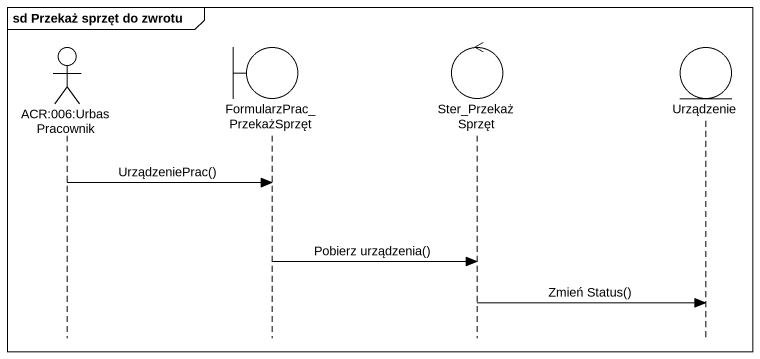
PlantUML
@startuml
mainframe sd Przekaż sprzęt do zwrotu
hide footbox
actor "ACR:006:Urbas Pracownik" as ACR_006_Urbas_Pracownik
boundary FormularzPrac_PrzekażSprzęt
control Ster_PrzekażSprzęt
entity Urządzenie

ACR_006_Urbas_Pracownik -> FormularzPrac_PrzekażSprzęt : UrządzeniePrac()
FormularzPrac_PrzekażSprzęt -> Ster_PrzekażSprzęt : Pobierz urządzenia()
Ster_PrzekażSprzęt -> Urządzenie : Zmień Status()
@enduml
